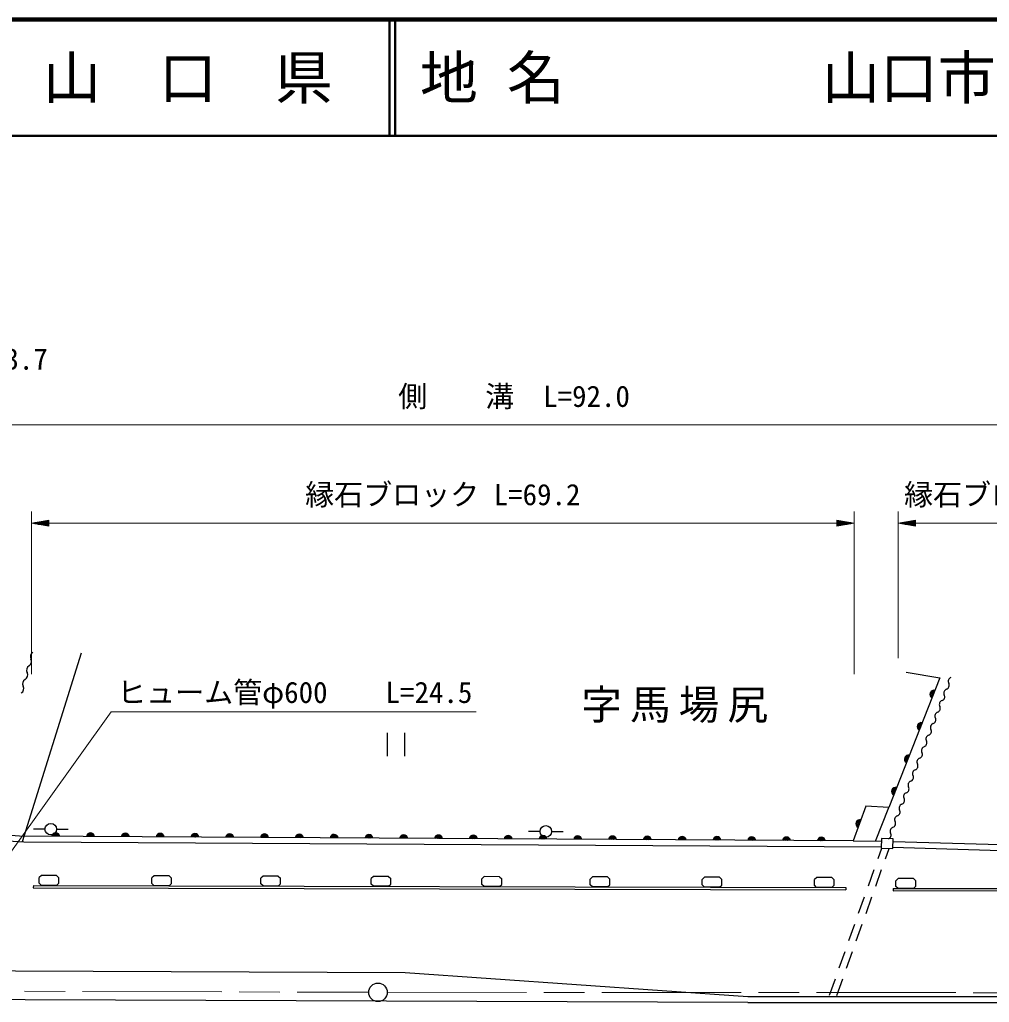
# Model space of a CAD drawing. Units: millimetres, scale not verified. Extents: x 40000 to 680000, y 20000 to 380000.
# Drawn here: x 335877 to 419465, y 295327 to 380000 of the extents above; entities that cross this region are included whole.
import ezdxf
from ezdxf.enums import TextEntityAlignment as Align

# ---------------------------------------------------------------- set-up
doc = ezdxf.new("R2010")
doc.units = ezdxf.units.MM
doc.header["$LTSCALE"] = 1000
doc.linetypes.add('CHAIN', pattern=[18.5, 12, -1.5, 3.5, -1.5])
for name, color, linetype, lineweight in [('M-BGD', 7, 'Continuous', 25), ('M-BMK', 2, 'CHAIN', 13), ('M-BMK-SRVR', 3, 'Continuous', 25), ('M-STR-HTXT', 7, 'Continuous', 13), ('M-STR-STRD', 7, 'Continuous', 25), ('M-TTL', 2, 'Continuous', 140), ('M-TTL-LINE', 7, 'Continuous', 50)]:
    doc.layers.add(name, color=color, linetype=linetype, lineweight=lineweight)
doc.layers.add('M-BGD-TXT', color=7, linetype='Continuous')
doc.layers.add('M-TTL-TXT', color=7, linetype='Continuous')
doc.styles.add('ＭＳ ゴシック', font='')
doc.styles.get('ＭＳ ゴシック').set_extended_font_data('MS Gothic')

msp = doc.modelspace()

# ---------------------------------------------------------------- linework, layer by layer
at = {"layer": 'M-BGD'}
for p, q in [((341189, 325401), (336100, 309165)), ((412282, 323766), (415201, 323284)), ((367548, 318537), (367548, 316537)), ((369048, 318537), (369048, 316537)), ((409656, 309224), (410790, 312118)), ((331817, 309960), (336250, 309656)), ((338062, 310250), (337062, 310254)), ((339062, 310246), (340062, 310241)), ((380732, 310056), (379732, 310061)), ((381732, 310055), (382732, 310058)), ((331792, 309461), (336231, 309156)), ((336231, 309156), (410157, 308721)), ((407717, 309235), (336250, 309656)), ((407717, 309235), (410173, 309221)), ((411174, 309195), (424366, 308808)), ((409876, 307715), (410195, 308613)), ((410509, 307704), (410825, 308592)), ((411158, 308695), (424360, 308308)), ((409038, 305360), (409541, 306773)), ((409671, 305348), (410174, 306762)), ((337553, 305587), (337554, 306070)), ((337755, 306255), (337554, 306070)), ((339057, 306252), (337755, 306255)), ((339057, 306252), (339256, 306066)), ((339255, 305583), (339256, 306066)), ((347260, 305562), (347262, 306045)), ((347462, 306230), (347262, 306045)), ((348764, 306227), (347462, 306230)), ((348764, 306227), (348963, 306041)), ((348962, 305558), (348963, 306041)), ((356663, 305538), (356664, 306021)), ((356865, 306206), (356664, 306021)), ((358167, 306203), (356865, 306206)), ((358167, 306203), (358366, 306017)), ((358365, 305534), (358366, 306017)), ((366171, 305514), (366172, 305997)), ((366373, 306182), (366172, 305997)), ((367675, 306179), (366373, 306182)), ((367675, 306179), (367874, 305992)), ((367873, 305509), (367874, 305992)), ((375726, 305489), (375728, 305972)), ((375928, 306157), (375728, 305972)), ((377230, 306154), (375928, 306157)), ((377230, 306154), (377429, 305968)), ((377428, 305485), (377429, 305968)), ((385059, 305465), (385060, 305948)), ((385260, 306134), (385060, 305948)), ((386562, 306130), (385260, 306134)), ((386562, 306130), (386762, 305944)), ((386760, 305461), (386762, 305944)), ((394708, 305441), (394709, 305924)), ((394909, 306109), (394709, 305924)), ((396211, 306105), (394909, 306109)), ((396211, 306105), (396411, 305919)), ((396409, 305436), (396411, 305919)), ((404380, 305416), (404381, 305899)), ((404582, 306084), (404381, 305899)), ((405883, 306081), (404582, 306084)), ((405883, 306081), (406083, 305894)), ((406082, 305412), (406083, 305894)), ((411613, 305992), (411413, 305806)), ((411414, 305323), (411413, 305806)), ((412915, 305994), (411613, 305992)), ((412915, 305994), (413115, 305808)), ((413116, 305325), (413115, 305808)), ((337753, 305401), (337553, 305587)), ((339055, 305398), (337753, 305401)), ((339055, 305398), (339255, 305583)), ((347460, 305376), (347260, 305562)), ((348762, 305373), (347460, 305376)), ((348762, 305373), (348962, 305558)), ((356863, 305352), (356663, 305538)), ((358164, 305349), (356863, 305352)), ((358164, 305349), (358365, 305534)), ((366371, 305328), (366171, 305514)), ((367673, 305324), (366371, 305328)), ((367673, 305324), (367873, 305509)), ((375926, 305303), (375726, 305489)), ((377228, 305300), (375926, 305303)), ((377228, 305300), (377428, 305485)), ((385258, 305279), (385059, 305465)), ((386560, 305276), (385258, 305279)), ((386560, 305276), (386760, 305461)), ((394907, 305254), (394708, 305441)), ((396209, 305251), (394907, 305254)), ((396209, 305251), (396409, 305436)), ((404579, 305230), (404380, 305416)), ((405881, 305226), (404579, 305230)), ((405881, 305226), (406082, 305412)), ((411614, 305138), (411414, 305323)), ((412916, 305139), (411614, 305138)), ((412916, 305139), (413116, 305325)), ((408200, 303004), (408703, 304418)), ((408833, 302993), (409336, 304406)), ((407363, 300649), (407865, 302062)), ((407995, 300638), (408498, 302051)), ((406525, 298293), (407027, 299707)), ((407158, 298282), (407660, 299695)), ((405687, 295938), (406190, 297351)), ((406320, 295927), (406822, 297340))]:
    msp.add_line(p, q, dxfattribs=at)
msp.add_lwpolyline([(415201, 323284), (410790, 312118), (408825, 312231), (407717, 309235)], dxfattribs=at)
msp.add_lwpolyline([(410153, 308614), (411154, 308582), (411180, 309403), (410180, 309435)], close=True, dxfattribs=at)
for centre in [(338562, 310248), (381232, 310054)]:
    msp.add_circle(centre, 500, dxfattribs=at)
for centre, radius, start, end in [((337233, 325117), 433, 119.34116, 208.66477), ((336898, 323947), 433, 119.34116, 208.66477), ((336473, 324702), 433, 299.34116, 28.66477), ((336138, 323532), 433, 299.34116, 28.66477), ((336562, 322777), 433, 119.34116, 208.66477), ((415662, 322645), 346, 288.46691, 29.10558), ((416267, 322982), 346, 108.46691, 209.10558), ((335803, 322362), 433, 299.34116, 28.66477), ((414699, 321866), 354, 77.23878, 239.64396), ((414699, 321866), 283, 79.46282, 237.41992), ((414699, 321866), 212, 83.20914, 233.67359), ((414699, 321866), 142, 90.92087, 225.96186), ((414699, 321866), 100, 101.23854, 215.6442), ((414699, 321866), 100, 101.23854, 215.6442), ((415277, 321653), 346, 288.46691, 29.10558), ((415882, 321989), 346, 108.46691, 209.10558), ((415496, 320997), 346, 108.46691, 209.10558), ((415111, 320005), 346, 108.46691, 209.10558), ((414892, 320661), 346, 288.46691, 29.10558), ((413597, 319076), 354, 77.23878, 239.64396), ((413597, 319076), 283, 79.46282, 237.41992), ((413597, 319076), 212, 83.20914, 233.67359), ((413597, 319076), 142, 90.92087, 225.96186), ((414726, 319012), 346, 108.46691, 209.10558), ((414507, 319668), 346, 288.46691, 29.10558), ((413597, 319076), 100, 101.23854, 215.6442), ((413597, 319076), 100, 101.23854, 215.6442), ((414122, 318676), 346, 288.46691, 29.10558), ((413737, 317684), 346, 288.46691, 29.10558), ((414341, 318020), 346, 108.46691, 209.10558), ((413351, 316691), 346, 288.46691, 29.10558), ((413956, 317028), 346, 108.46691, 209.10558), ((412495, 316286), 354, 77.23878, 239.64396), ((412495, 316286), 283, 79.46282, 237.41992), ((412495, 316286), 212, 83.20914, 233.67359), ((412495, 316286), 142, 90.92087, 225.96186), ((412495, 316286), 100, 101.23854, 215.6442), ((412495, 316286), 100, 101.23854, 215.6442), ((412966, 315699), 346, 288.46691, 29.10558), ((413570, 316035), 346, 108.46691, 209.10558), ((413185, 315043), 346, 108.46691, 209.10558), ((412800, 314051), 346, 108.46691, 209.10558), ((412581, 314707), 346, 288.46691, 29.10558), ((411392, 313496), 354, 77.23878, 239.64396), ((411392, 313496), 283, 79.46282, 237.41992), ((411392, 313496), 212, 83.20914, 233.67359), ((411392, 313496), 142, 90.92087, 225.96186), ((411392, 313496), 100, 101.23854, 215.6442), ((411392, 313496), 100, 101.23854, 215.6442), ((412415, 313058), 346, 108.46691, 209.10558), ((412196, 313714), 346, 288.46691, 29.10558), ((411811, 312722), 346, 288.46691, 29.10558), ((411425, 311729), 346, 288.46691, 29.10558), ((412030, 312066), 346, 108.46691, 209.10558), ((408322, 310715), 354, 78.50667, 240.91185), ((408322, 310715), 283, 80.73071, 238.68781), ((408322, 310715), 212, 84.47704, 234.94149), ((408322, 310715), 142, 92.18877, 227.22976), ((408322, 310715), 100, 102.50643, 216.91209), ((408322, 310715), 100, 102.50643, 216.91209), ((411040, 310737), 346, 288.46691, 29.10558), ((411644, 311073), 346, 108.46691, 209.10558), ((338984, 309586), 354, 8.46028, 170.86546), ((341984, 309568), 354, 8.46028, 170.86546), ((344984, 309550), 354, 8.46028, 170.86546), ((410655, 309745), 346, 288.46691, 29.10558), ((411259, 310081), 346, 108.46691, 209.10558), ((338984, 309586), 283, 10.68432, 168.64142), ((338984, 309586), 212, 14.43065, 164.89509), ((338984, 309586), 142, 22.14238, 157.18337), ((338984, 309586), 100, 32.46004, 146.8657), ((338984, 309586), 100, 32.46004, 146.8657), ((341984, 309568), 283, 10.68432, 168.64142), ((341984, 309568), 212, 14.43065, 164.89509), ((341984, 309568), 142, 22.14238, 157.18337), ((341984, 309568), 100, 32.46004, 146.8657), ((341984, 309568), 100, 32.46004, 146.8657), ((344984, 309550), 283, 10.68432, 168.64142), ((344984, 309550), 212, 14.43065, 164.89509), ((344984, 309550), 142, 22.14238, 157.18337), ((344984, 309550), 100, 32.46004, 146.8657), ((344984, 309550), 100, 32.46004, 146.8657), ((347984, 309533), 354, 8.46028, 170.86546), ((347984, 309533), 283, 10.68432, 168.64142), ((347984, 309533), 212, 14.43065, 164.89509), ((347984, 309533), 142, 22.14238, 157.18337), ((347984, 309533), 100, 32.46004, 146.8657), ((347984, 309533), 100, 32.46004, 146.8657), ((350984, 309515), 354, 8.46028, 170.86546), ((350984, 309515), 283, 10.68432, 168.64142), ((350984, 309515), 212, 14.43065, 164.89509), ((350984, 309515), 142, 22.14238, 157.18337), ((350984, 309515), 100, 32.46004, 146.8657), ((350984, 309515), 100, 32.46004, 146.8657), ((353984, 309497), 354, 8.46028, 170.86546), ((353984, 309497), 283, 10.68432, 168.64142), ((353984, 309497), 212, 14.43065, 164.89509), ((353984, 309497), 142, 22.14238, 157.18337), ((353984, 309497), 100, 32.46004, 146.8657), ((353984, 309497), 100, 32.46004, 146.8657), ((356983, 309480), 354, 8.46028, 170.86546), ((356983, 309480), 283, 10.68432, 168.64142), ((356983, 309480), 212, 14.43065, 164.89509), ((356983, 309480), 142, 22.14238, 157.18337), ((356983, 309480), 100, 32.46004, 146.8657), ((356983, 309480), 100, 32.46004, 146.8657), ((359983, 309462), 354, 8.46028, 170.86546), ((359983, 309462), 283, 10.68432, 168.64142), ((359983, 309462), 212, 14.43065, 164.89509), ((359983, 309462), 142, 22.14238, 157.18337), ((359983, 309462), 100, 32.46004, 146.8657), ((359983, 309462), 100, 32.46004, 146.8657), ((362983, 309444), 354, 8.46028, 170.86546), ((362983, 309444), 283, 10.68432, 168.64142), ((362983, 309444), 212, 14.43065, 164.89509), ((362983, 309444), 142, 22.14238, 157.18337), ((362983, 309444), 100, 32.46004, 146.8657), ((362983, 309444), 100, 32.46004, 146.8657), ((365983, 309427), 354, 8.46028, 170.86546), ((365983, 309427), 283, 10.68432, 168.64142), ((365983, 309427), 212, 14.43065, 164.89509), ((365983, 309427), 142, 22.14238, 157.18337), ((365983, 309427), 100, 32.46004, 146.8657), ((365983, 309427), 100, 32.46004, 146.8657), ((368983, 309409), 354, 8.46028, 170.86546), ((368983, 309409), 283, 10.68432, 168.64142), ((368983, 309409), 212, 14.43065, 164.89509), ((368983, 309409), 142, 22.14238, 157.18337), ((368983, 309409), 100, 32.46004, 146.8657), ((368983, 309409), 100, 32.46004, 146.8657), ((371983, 309391), 354, 8.46028, 170.86546), ((371983, 309391), 283, 10.68432, 168.64142), ((371983, 309391), 212, 14.43065, 164.89509), ((371983, 309391), 142, 22.14238, 157.18337), ((371983, 309391), 100, 32.46004, 146.8657), ((371983, 309391), 100, 32.46004, 146.8657), ((374983, 309374), 354, 8.46028, 170.86546), ((374983, 309374), 283, 10.68432, 168.64142), ((374983, 309374), 212, 14.43065, 164.89509), ((374983, 309374), 142, 22.14238, 157.18337), ((374983, 309374), 100, 32.46004, 146.8657), ((374983, 309374), 100, 32.46004, 146.8657), ((377983, 309356), 354, 8.46028, 170.86546), ((377983, 309356), 283, 10.68432, 168.64142), ((377983, 309356), 212, 14.43065, 164.89509), ((377983, 309356), 142, 22.14238, 157.18337), ((377983, 309356), 100, 32.46004, 146.8657), ((377983, 309356), 100, 32.46004, 146.8657), ((380983, 309339), 354, 8.46028, 170.86546), ((380983, 309339), 283, 10.68432, 168.64142), ((380983, 309339), 212, 14.43065, 164.89509), ((380983, 309339), 142, 22.14238, 157.18337), ((380983, 309339), 100, 32.46004, 146.8657), ((380983, 309339), 100, 32.46004, 146.8657), ((383983, 309321), 354, 8.46028, 170.86546), ((383983, 309321), 283, 10.68432, 168.64142), ((383983, 309321), 212, 14.43065, 164.89509), ((383983, 309321), 142, 22.14238, 157.18337), ((383983, 309321), 100, 32.46004, 146.8657), ((383983, 309321), 100, 32.46004, 146.8657), ((386983, 309303), 354, 8.46028, 170.86546), ((386983, 309303), 283, 10.68432, 168.64142), ((386983, 309303), 212, 14.43065, 164.89509), ((386983, 309303), 142, 22.14238, 157.18337), ((386983, 309303), 100, 32.46004, 146.8657), ((386983, 309303), 100, 32.46004, 146.8657), ((389983, 309286), 354, 8.46028, 170.86546), ((389983, 309286), 283, 10.68432, 168.64142), ((389983, 309286), 212, 14.43065, 164.89509), ((389983, 309286), 142, 22.14238, 157.18337), ((389983, 309286), 100, 32.46004, 146.8657), ((389983, 309286), 100, 32.46004, 146.8657), ((392983, 309268), 354, 8.46028, 170.86546), ((392983, 309268), 283, 10.68432, 168.64142), ((392983, 309268), 212, 14.43065, 164.89509), ((392983, 309268), 142, 22.14238, 157.18337), ((392983, 309268), 100, 32.46004, 146.8657), ((392983, 309268), 100, 32.46004, 146.8657), ((395983, 309250), 354, 8.46028, 170.86546), ((395983, 309250), 283, 10.68432, 168.64142), ((395983, 309250), 212, 14.43065, 164.89509), ((395983, 309250), 142, 22.14238, 157.18337), ((395983, 309250), 100, 32.46004, 146.8657), ((395983, 309250), 100, 32.46004, 146.8657), ((398983, 309233), 354, 8.46028, 170.86546), ((398983, 309233), 283, 10.68432, 168.64142), ((398983, 309233), 212, 14.43065, 164.89509), ((398983, 309233), 142, 22.14238, 157.18337), ((398983, 309233), 100, 32.46004, 146.8657), ((398983, 309233), 100, 32.46004, 146.8657), ((401983, 309215), 354, 8.46028, 170.86546), ((401983, 309215), 283, 10.68432, 168.64142), ((401983, 309215), 212, 14.43065, 164.89509), ((401983, 309215), 142, 22.14238, 157.18337), ((401983, 309215), 100, 32.46004, 146.8657), ((401983, 309215), 100, 32.46004, 146.8657), ((404983, 309197), 354, 8.46028, 170.86546), ((404983, 309197), 283, 10.68432, 168.64142), ((404983, 309197), 212, 14.43065, 164.89509), ((404983, 309197), 142, 22.14238, 157.18337), ((404983, 309197), 100, 32.46004, 146.8657), ((404983, 309197), 100, 32.46004, 146.8657)]:
    msp.add_arc(centre, radius, start, end, dxfattribs=at)
at = {"layer": 'M-BMK'}
for p, q in [((267309, 296467), (365964, 296194)), ((367564, 296191), (466213, 296132))]:
    msp.add_line(p, q, dxfattribs=at)
at = {"layer": 'M-BMK-SRVR'}
msp.add_circle((366764, 296192), 800, dxfattribs=at)
at = {"layer": 'M-STR-HTXT'}
for p, q in [((334016, 345081), (422972, 345081)), ((336886, 323599), (336886, 337613)), ((407817, 323599), (407817, 337613)), ((411608, 324995), (411608, 337613)), ((336886, 336613), (338386, 336863)), ((336886, 336613), (338386, 336363)), ((336886, 336613), (338386, 336613)), ((338386, 336663), (337186, 336663)), ((338386, 336563), (337186, 336563)), ((337486, 336713), (338386, 336713)), ((337486, 336513), (338386, 336513)), ((338386, 336763), (337786, 336763)), ((338386, 336463), (337786, 336463)), ((338086, 336813), (338386, 336813)), ((338086, 336413), (338386, 336413)), ((338386, 336363), (338386, 336863)), ((338386, 336613), (406317, 336613)), ((407817, 336613), (406317, 336863)), ((406317, 336863), (406317, 336363)), ((406617, 336813), (406317, 336813)), ((406317, 336763), (406917, 336763)), ((407217, 336713), (406317, 336713)), ((406317, 336663), (407517, 336663)), ((407817, 336613), (406317, 336363)), ((407817, 336613), (406317, 336613)), ((406317, 336563), (407517, 336563)), ((407217, 336513), (406317, 336513)), ((406317, 336463), (406917, 336463)), ((406617, 336413), (406317, 336413)), ((411608, 336613), (413108, 336863)), ((411608, 336613), (413108, 336363)), ((411608, 336613), (413108, 336613)), ((413108, 336663), (411908, 336663)), ((413108, 336563), (411908, 336563)), ((412208, 336713), (413108, 336713)), ((412208, 336513), (413108, 336513)), ((413108, 336763), (412508, 336763)), ((413108, 336463), (412508, 336463)), ((412808, 336813), (413108, 336813)), ((412808, 336413), (413108, 336413)), ((413108, 336363), (413108, 336863)), ((413108, 336613), (434850, 336613))]:
    msp.add_line(p, q, dxfattribs=at)
msp.add_lwpolyline([(332484, 304619), (343766, 320370), (375216, 320370)], dxfattribs=at)
at = {"layer": 'M-STR-STRD'}
for p, q in [((337057, 305403), (337056, 305203)), ((337056, 305203), (407095, 305023)), ((337057, 305403), (407097, 305223)), ((407097, 305223), (407095, 305023)), ((411175, 305137), (411173, 304937)), ((411173, 304937), (433400, 304966)), ((411175, 305137), (433365, 305166)), ((398659, 295327), (430420, 295327))]:
    msp.add_line(p, q, dxfattribs=at)
for points in [[(248109, 298411), (369110, 297895), (398659, 295827), (430420, 295827)], [(398659, 295327), (289609, 295723), (261150, 297856)]]:
    msp.add_lwpolyline(points, dxfattribs=at)
at = {"layer": 'M-TTL'}
msp.add_line((680000, 380000), (40000, 380000), dxfattribs=at)
at = {"layer": 'M-TTL-LINE'}
for p, q in [((367750, 380000), (367750, 370000)), ((368250, 380000), (368250, 370000)), ((40000, 370000), (680000, 370000))]:
    msp.add_line(p, q, dxfattribs=at)

# ---------------------------------------------------------------- texts
at = {"layer": 'M-BGD-TXT', "insert": (392688, 319399), "char_height": 2566, "attachment_point": 8, "style": 'ＭＳ ゴシック'}
msp.add_mtext('\\T1.2;字馬場尻', dxfattribs=at)
at = {"layer": 'M-STR-HTXT', "style": 'ＭＳ ゴシック'}
for s, p in [('ガードパイプ  L=13.7', (325819, 349296)), ('側\u3000\u3000溝  L=92.0', (378494, 346081)), ('縁石ブロック L=69.2', (372352, 337613)), ('縁石ブロック L=24.8', (423979, 337613)), ('ヒューム管φ600\u3000\u3000L=24.5', (359591, 320570))]:
    msp.add_text(s, height=1833, dxfattribs=at).set_placement(p, align=Align.BOTTOM_CENTER)
at = {"layer": 'M-TTL-TXT', "style": 'ＭＳ ゴシック'}
msp.add_text('山\u3000口\u3000県', height=3666, dxfattribs=at).set_placement((350375, 375000), align=Align.MIDDLE_CENTER)
for s, p in [('地 名', (370380, 375000)), ('山口市下小鯖', (405024, 375000))]:
    msp.add_text(s, height=3666, dxfattribs=at).set_placement(p, align=Align.MIDDLE_LEFT)

doc.saveas('drawing.dxf')
